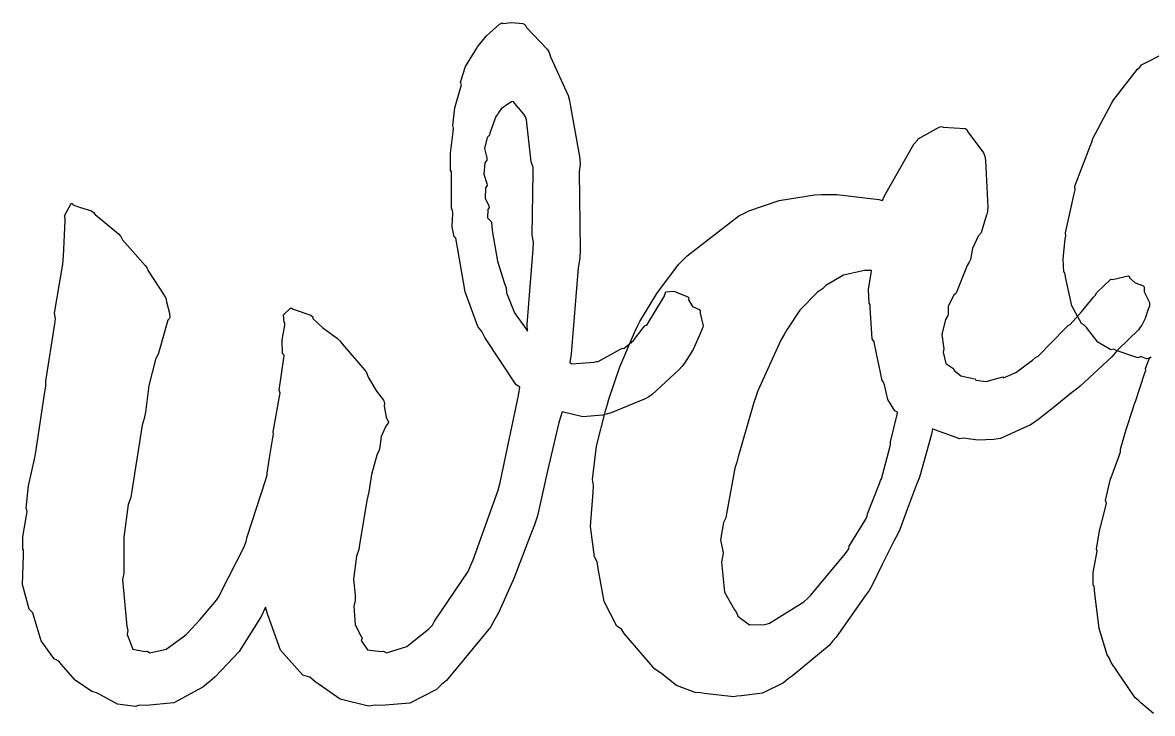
# Model space of a CAD drawing. Extents: x -0.3 to 61, y 0.3 to 14.1.
# Drawn here: x 30.25 to 45.98, y 0.43 to 10.05 of the extents above; entities that cross this region are included whole.
import ezdxf

# ---------------------------------------------------------------- set-up
doc = ezdxf.new("R2010")
doc.units = 0
doc.layers.get('0').update_dxf_attribs({"linetype": 'CONTINUOUS'})

msp = doc.modelspace()

# ---------------------------------------------------------------- linework, layer by layer
at = {"color": 0}
for p, q in [((36.7055, 9.86398), (36.8875, 10.028)), ((36.8875, 10.028), (36.9245, 10.0473)), ((36.9245, 10.0473), (36.9355, 10.039)), ((36.9355, 10.039), (37.0554, 10.05)), ((37.0554, 10.05), (37.2138, 10.039)), ((37.2138, 10.039), (37.2442, 10.0197)), ((37.2442, 10.0197), (37.2636, 9.97977)), ((37.2636, 9.97977), (37.5528, 9.67934)), ((36.5799, 9.71102), (36.7055, 9.86398)), ((36.4148, 9.43818), (36.5495, 9.65729)), ((36.5495, 9.65729), (36.5718, 9.69451)), ((36.5718, 9.69451), (36.5799, 9.71102)), ((37.5528, 9.67934), (37.5804, 9.63387)), ((37.5804, 9.63387), (37.5984, 9.57185)), ((45.8294, 9.46023), (46.1684, 9.63524)), ((37.5984, 9.57185), (37.8425, 9.03443)), ((45.8047, 9.42993), (45.8294, 9.46023)), ((36.3456, 9.22045), (36.4148, 9.43818)), ((45.4628, 9.00134), (45.7715, 9.39959)), ((45.7715, 9.39959), (45.8047, 9.42993)), ((36.2673, 8.86079), (36.3432, 9.135)), ((36.3432, 9.135), (36.3569, 9.18185)), ((36.3569, 9.18185), (36.3456, 9.22045)), ((37.8425, 9.03443), (37.8615, 8.96691)), ((45.4131, 8.93381), (45.441, 8.97791)), ((45.441, 8.97791), (45.4628, 9.00134)), ((36.237, 8.6155), (36.2673, 8.86079)), ((36.9094, 8.847), (36.8695, 8.78914)), ((37.0198, 8.92143), (36.9094, 8.847)), ((37.0568, 8.94486), (37.0198, 8.92143)), ((37.0762, 8.95174), (37.0568, 8.94486)), ((37.2262, 8.77535), (37.0762, 8.95174)), ((37.8615, 8.96691), (37.8781, 8.88009)), ((37.8781, 8.88009), (38.0048, 8.15661)), ((45.1499, 8.43636), (45.4131, 8.93381)), ((36.8378, 8.74367), (36.7538, 8.50939)), ((36.8582, 8.76847), (36.8378, 8.74367)), ((36.8695, 8.78914), (36.8582, 8.76847)), ((37.2498, 8.73538), (37.2262, 8.77535)), ((37.2622, 8.69403), (37.2498, 8.73538)), ((37.3295, 8.10839), (37.2622, 8.69403)), ((36.2052, 8.23239), (36.2409, 8.52869)), ((36.2465, 8.58104), (36.237, 8.6155)), ((36.2409, 8.52869), (36.2465, 8.58104)), ((36.7538, 8.50939), (36.7482, 8.48184)), ((42.7179, 8.43082), (43.0114, 8.59483)), ((43.0114, 8.59483), (43.0445, 8.60309)), ((43.0445, 8.60309), (43.065, 8.59208)), ((43.065, 8.59208), (43.3709, 8.57553)), ((43.3709, 8.57553), (43.3973, 8.55899)), ((43.3973, 8.55899), (43.4111, 8.52731)), ((43.4111, 8.52731), (43.6301, 8.23655)), ((36.7178, 8.44737), (36.6794, 8.29716)), ((36.7482, 8.48184), (36.7178, 8.44737)), ((42.2494, 7.63707), (42.6558, 8.3578)), ((42.6558, 8.3578), (42.7083, 8.41015)), ((42.7083, 8.41015), (42.7179, 8.43082)), ((45.1143, 8.32887), (45.1376, 8.3826)), ((45.1376, 8.3826), (45.1499, 8.43636)), ((36.2052, 7.99264), (36.2052, 8.23239)), ((36.6794, 8.29716), (36.7097, 8.16487)), ((43.6301, 8.23655), (43.6453, 8.18967)), ((43.6453, 8.18967), (43.6563, 8.12906)), ((44.9005, 7.77215), (45.1143, 8.32887)), ((36.6847, 8.09597), (36.6709, 7.94025)), ((36.7097, 8.13456), (36.6847, 8.09597)), ((36.7097, 8.16487), (36.7097, 8.13456)), ((37.3546, 8.03533), (37.3295, 8.10839)), ((37.3585, 7.96092), (37.3546, 8.03533)), ((38.0104, 8.07392), (37.9995, 7.96918)), ((38.0048, 8.15661), (38.0104, 8.07392)), ((43.6563, 8.12906), (43.6866, 7.47861)), ((36.219, 7.96918), (36.2052, 7.99264)), ((36.219, 7.8438), (36.219, 7.96918)), ((36.6709, 7.94025), (36.7122, 7.81071)), ((37.3433, 7.09002), (37.3585, 7.96092)), ((37.9995, 7.96918), (38.0104, 6.88605)), ((36.2176, 7.46485), (36.219, 7.8438)), ((36.6931, 7.74594), (36.6889, 7.60264)), ((36.715, 7.78178), (36.6931, 7.74594)), ((36.7122, 7.81071), (36.715, 7.78178)), ((44.891, 7.66604), (44.9061, 7.72114)), ((44.9061, 7.72114), (44.9005, 7.77215)), ((36.6889, 7.60264), (36.74, 7.49653)), ((40.3613, 7.42901), (40.7818, 7.57093)), ((40.7818, 7.57093), (41.275, 7.65224)), ((41.275, 7.65224), (41.3741, 7.655)), ((41.3741, 7.655), (41.5865, 7.655)), ((41.5865, 7.655), (42.1707, 7.5861)), ((42.1707, 7.5861), (42.2233, 7.5723)), ((42.2233, 7.5723), (42.2494, 7.63707)), ((44.771, 7.12308), (44.891, 7.66604)), ((30.8308, 7.35598), (30.9246, 7.52821)), ((30.9246, 7.52821), (30.9438, 7.52821)), ((30.9438, 7.52821), (30.948, 7.51032)), ((30.948, 7.51032), (31.0527, 7.4731)), ((31.0527, 7.4731), (31.2057, 7.42901)), ((31.2057, 7.42901), (31.236, 7.40696)), ((31.236, 7.40696), (31.2553, 7.37803)), ((36.2356, 7.43451), (36.2176, 7.46485)), ((36.2384, 7.39454), (36.2356, 7.43451)), ((36.7249, 7.44555), (36.7206, 7.33256)), ((36.7425, 7.4731), (36.7249, 7.44555)), ((36.74, 7.49653), (36.7425, 7.4731)), ((40.2195, 7.35598), (40.2992, 7.39592)), ((40.2992, 7.39592), (40.3613, 7.42901)), ((43.6866, 7.47861), (43.6785, 7.39041)), ((30.8143, 6.7951), (30.8405, 7.28984)), ((30.8391, 7.32427), (30.8308, 7.35598)), ((30.8405, 7.28984), (30.8391, 7.32427)), ((31.2553, 7.37803), (31.5819, 7.10653)), ((36.2299, 7.20439), (36.2384, 7.39454)), ((36.7206, 7.33256), (36.7728, 7.28017)), ((36.7728, 7.28017), (36.7757, 7.26916)), ((36.7757, 7.26916), (36.7866, 7.152)), ((39.5016, 6.80201), (40.2195, 7.35598)), ((43.67, 7.37112), (43.6065, 7.15338)), ((43.6785, 7.39041), (43.67, 7.37112)), ((31.5819, 7.10653), (31.6163, 7.07072)), ((36.2574, 7.06519), (36.2299, 7.20439)), ((36.7866, 7.152), (36.861, 6.72758)), ((37.3599, 6.99354), (37.3433, 7.09002)), ((43.5956, 7.12033), (43.5543, 7.07623)), ((43.6065, 7.15338), (43.5956, 7.12033)), ((44.7668, 7.03213), (44.7738, 7.08173)), ((44.7738, 7.08173), (44.771, 7.12308)), ((31.6163, 7.07072), (31.6384, 7.02525)), ((31.6384, 7.02525), (31.9526, 6.66831)), ((36.2797, 7.04868), (36.2574, 7.06519)), ((36.3015, 6.91638), (36.2797, 7.04868)), ((37.3574, 6.89434), (37.3599, 6.99354)), ((43.5543, 7.07623), (43.4742, 6.90397)), ((44.7379, 6.76067), (44.7668, 7.03213)), ((30.8115, 6.7455), (30.8143, 6.7951)), ((36.4077, 6.3004), (36.3015, 6.91638)), ((37.2745, 5.84288), (37.3574, 6.89434)), ((38.0048, 6.76755), (37.9843, 6.63526)), ((38.0104, 6.88605), (38.0048, 6.76755)), ((39.4451, 6.7455), (39.5016, 6.80201)), ((43.4742, 6.90397), (43.4453, 6.74963)), ((30.693, 6.00273), (30.8047, 6.68486)), ((30.8047, 6.68486), (30.8115, 6.7455)), ((31.9526, 6.66831), (31.9801, 6.62975)), ((31.9801, 6.62975), (31.9953, 6.59116)), ((36.861, 6.72758), (36.9577, 6.41615)), ((37.9843, 6.63526), (37.8837, 5.43638)), ((39.0797, 6.27835), (39.3816, 6.67935)), ((39.3816, 6.67935), (39.4451, 6.7455)), ((43.3998, 6.66694), (43.2622, 6.31832)), ((43.4301, 6.71241), (43.3998, 6.66694)), ((43.4453, 6.74963), (43.4301, 6.71241)), ((44.7492, 6.57324), (44.7379, 6.76067)), ((31.9953, 6.59116), (32.2227, 6.24388)), ((41.6789, 6.53327), (41.4348, 6.38584)), ((41.971, 6.59666), (41.6789, 6.53327)), ((42.0688, 6.59666), (41.971, 6.59666)), ((42.0289, 6.33345), (42.0659, 6.55807)), ((42.0659, 6.55807), (42.0688, 6.59666)), ((44.7629, 6.56361), (44.7492, 6.57324)), ((44.7738, 6.48367), (44.7629, 6.56361)), ((44.8592, 6.10609), (44.7738, 6.48367)), ((45.2011, 6.28661), (45.3954, 6.47128)), ((45.3954, 6.47128), (45.4036, 6.47541)), ((45.4036, 6.47541), (45.423, 6.46987)), ((45.423, 6.46987), (45.6406, 6.52089)), ((45.6406, 6.52089), (45.6629, 6.51397)), ((45.6629, 6.51397), (45.6614, 6.49471)), ((45.6614, 6.49471), (45.7426, 6.4244)), ((36.5855, 5.81533), (36.4077, 6.3004)), ((36.9577, 6.41615), (36.9796, 6.35413)), ((36.9796, 6.35413), (36.9852, 6.28523)), ((39.1859, 6.25217), (39.2053, 6.30178)), ((39.2053, 6.30178), (39.3114, 6.30865)), ((39.3114, 6.30865), (39.3277, 6.30453)), ((39.3277, 6.30453), (39.3375, 6.29765)), ((39.3375, 6.29765), (39.5097, 6.22875)), ((41.3854, 6.34312), (41.3149, 6.29348)), ((41.4348, 6.38584), (41.3854, 6.34312)), ((42.0342, 6.14056), (42.0289, 6.33345)), ((43.2622, 6.31832), (43.2484, 6.28248)), ((45.7426, 6.4244), (45.8541, 6.38447)), ((45.8541, 6.38447), (45.8668, 6.36517)), ((45.8668, 6.36517), (45.8668, 6.29902)), ((45.8668, 6.29902), (45.9384, 6.15019)), ((32.2227, 6.24388), (32.2392, 6.21083)), ((32.2392, 6.21083), (32.2489, 6.15844)), ((32.2489, 6.15844), (32.2902, 6.00273)), ((36.9852, 6.28523), (37.0953, 6.00826)), ((38.8415, 5.88423), (39.0797, 6.27835)), ((38.9378, 5.83738), (39.1693, 6.21083)), ((39.1693, 6.21083), (39.1901, 6.24939)), ((39.1901, 6.24939), (39.1859, 6.25217)), ((39.5097, 6.22875), (39.5263, 6.21633)), ((39.5263, 6.21633), (39.5206, 6.19016)), ((39.5206, 6.19016), (39.5746, 6.09505)), ((41.3149, 6.29348), (41.0711, 6.04407)), ((42.0522, 6.1171), (42.0342, 6.14056)), ((43.2082, 6.24801), (43.1341, 6.09505)), ((43.2484, 6.28248), (43.2082, 6.24801)), ((44.9943, 6.01927), (45.1612, 6.22459)), ((45.1612, 6.22459), (45.1887, 6.25493)), ((45.1887, 6.25493), (45.2011, 6.28661)), ((45.9384, 6.15019), (45.9384, 6.10059)), ((30.7068, 5.9297), (30.693, 6.00273)), ((32.2902, 6.00273), (32.2957, 5.94071)), ((33.8791, 5.97792), (33.9783, 6.073)), ((33.9783, 6.073), (33.9976, 6.073)), ((33.9976, 6.073), (34.0128, 6.05924)), ((34.0128, 6.05924), (34.2594, 5.9738)), ((37.0953, 6.00826), (37.2498, 5.79328)), ((39.5746, 6.09505), (39.6695, 6.05374)), ((39.6695, 6.05374), (39.6804, 6.03444)), ((39.6804, 6.03444), (39.6833, 6.0041)), ((39.6833, 6.0041), (39.7235, 5.82771)), ((41.0711, 6.04407), (40.8891, 5.76848)), ((42.0522, 6.07579), (42.0522, 6.1171)), ((42.0769, 5.64307), (42.0522, 6.07579)), ((43.138, 5.98622), (43.1327, 5.96829)), ((43.1341, 6.09505), (43.138, 5.98622)), ((44.8331, 5.84563), (44.9943, 6.01927)), ((44.9929, 5.85668), (44.8592, 6.10609)), ((45.9204, 6.05924), (45.8791, 5.92695)), ((45.9384, 6.10059), (45.9204, 6.05924)), ((30.569, 5.05601), (30.6958, 5.8553)), ((30.6958, 5.8553), (30.7068, 5.9297)), ((32.2709, 5.90628), (32.1565, 5.5094)), ((32.2888, 5.9242), (32.2709, 5.90628)), ((32.2957, 5.94071), (32.2888, 5.9242)), ((33.8612, 5.62515), (33.8983, 5.836)), ((33.8887, 5.87181), (33.8791, 5.97792)), ((33.8983, 5.86906), (33.8887, 5.87181)), ((33.8983, 5.836), (33.8983, 5.86906)), ((34.2594, 5.9738), (34.2897, 5.95175)), ((34.2897, 5.95175), (34.2897, 5.92695)), ((34.2897, 5.92695), (34.4275, 5.80016)), ((37.2773, 5.75331), (37.2745, 5.84288)), ((38.8112, 5.81946), (38.8415, 5.88423)), ((38.8895, 5.80016), (38.9146, 5.83046)), ((38.9146, 5.83046), (38.9378, 5.83738)), ((39.7235, 5.82771), (39.7192, 5.80842)), ((43.0996, 5.91591), (43.047, 5.70509)), ((43.1327, 5.96829), (43.0996, 5.91591)), ((44.7724, 5.79191), (44.8084, 5.83046)), ((44.8084, 5.83046), (44.8331, 5.84563)), ((45.0275, 5.84151), (44.9929, 5.85668)), ((45.0603, 5.80154), (45.0275, 5.84151)), ((45.8322, 5.83325), (45.8114, 5.80842)), ((45.8791, 5.92695), (45.8322, 5.83325)), ((34.4275, 5.80016), (34.6315, 5.65132)), ((36.6434, 5.74781), (36.5855, 5.81533)), ((36.6818, 5.66512), (36.6434, 5.74781)), ((37.1189, 5.00503), (36.6818, 5.66512)), ((37.2498, 5.79328), (37.2773, 5.75331)), ((38.5643, 5.25445), (38.7671, 5.73264)), ((38.7519, 5.61964), (38.8895, 5.80016)), ((38.7671, 5.73264), (38.8112, 5.81946)), ((39.6931, 5.73814), (39.587, 5.49561)), ((39.7192, 5.80842), (39.6931, 5.73814)), ((40.8506, 5.70371), (40.8065, 5.62652)), ((40.8891, 5.76848), (40.8506, 5.70371)), ((43.047, 5.70509), (43.0721, 5.53695)), ((44.3879, 5.40329), (44.7724, 5.79191)), ((45.2219, 5.59622), (45.0603, 5.80154)), ((45.7867, 5.76848), (45.5041, 5.49698)), ((45.8114, 5.80842), (45.7867, 5.76848)), ((32.1565, 5.5094), (32.14, 5.44463)), ((33.8653, 5.43913), (33.8612, 5.62515)), ((34.6315, 5.65132), (34.6645, 5.61552)), ((34.6645, 5.61552), (34.6976, 5.57417)), ((34.6976, 5.57417), (35.0063, 5.2131)), ((38.5657, 5.49561), (38.5946, 5.51628)), ((38.5946, 5.51628), (38.6182, 5.51078)), ((38.6182, 5.51078), (38.7519, 5.61964)), ((40.8065, 5.62652), (40.4855, 4.91822)), ((42.1072, 5.60447), (42.0769, 5.64307)), ((42.1157, 5.55075), (42.1072, 5.60447)), ((42.2176, 5.0643), (42.1157, 5.55075)), ((43.0721, 5.53695), (43.0773, 5.50527)), ((45.3993, 5.4901), (45.2219, 5.59622)), ((32.0986, 5.35919), (32.0036, 4.99262)), ((32.14, 5.44463), (32.0986, 5.35919)), ((33.8184, 4.93063), (33.8846, 5.37573)), ((33.8873, 5.41708), (33.8653, 5.43913)), ((33.8846, 5.37573), (33.8873, 5.41708)), ((37.8837, 5.43638), (37.8672, 5.31234)), ((38.2626, 5.32751), (38.5657, 5.49561)), ((39.587, 5.49561), (39.4656, 5.30684)), ((43.0773, 5.50527), (43.0678, 5.45842)), ((43.0678, 5.45842), (43.1038, 5.30271)), ((44.3096, 5.34818), (44.3509, 5.38399)), ((44.3509, 5.38399), (44.3879, 5.40329)), ((45.4159, 5.39228), (44.9735, 4.98711)), ((45.441, 5.49973), (45.3993, 5.4901)), ((45.4642, 5.45564), (45.4159, 5.39228)), ((45.4766, 5.48323), (45.441, 5.49973)), ((45.5041, 5.49698), (45.4642, 5.45564)), ((45.7757, 5.37849), (45.4766, 5.48323)), ((45.81, 5.39503), (45.7757, 5.37849)), ((45.8308, 5.39503), (45.81, 5.39503)), ((45.8971, 5.36607), (45.8308, 5.39503)), ((45.8833, 5.2324), (45.9437, 5.38949)), ((45.9521, 5.37986), (45.8971, 5.36607)), ((45.9437, 5.38949), (45.9645, 5.38949)), ((45.9645, 5.38949), (45.9521, 5.37986)), ((35.0063, 5.2131), (35.0339, 5.17454)), ((37.8672, 5.31234), (37.8933, 5.29579)), ((37.8933, 5.29579), (38.2048, 5.32059)), ((38.2048, 5.32059), (38.2365, 5.32888)), ((38.2365, 5.32888), (38.2626, 5.32751)), ((38.4115, 4.8066), (38.5643, 5.25445)), ((39.3845, 5.21451), (39.0137, 4.86724)), ((39.4324, 5.26274), (39.3845, 5.21451)), ((39.4656, 5.30684), (39.4324, 5.26274)), ((43.1038, 5.30271), (43.2015, 5.23656)), ((43.2015, 5.23656), (43.2209, 5.21864)), ((43.2209, 5.21864), (43.2153, 5.2076)), ((43.2153, 5.2076), (43.3105, 5.12907)), ((44.0792, 5.17454), (44.3096, 5.34818)), ((45.8763, 5.17179), (45.8872, 5.2021)), ((45.8872, 5.2021), (45.8833, 5.2324)), ((30.569, 4.98711), (30.569, 5.05601)), ((35.0339, 5.17454), (35.0587, 5.10977)), ((35.0587, 5.10977), (35.1758, 4.91684)), ((42.2342, 5.04225), (42.2176, 5.0643)), ((42.248, 5.00366), (42.2342, 5.04225)), ((43.3105, 5.12907), (43.4827, 5.09185)), ((43.4827, 5.09185), (43.513, 5.08635)), ((43.513, 5.08635), (43.5197, 5.06705)), ((43.5197, 5.06705), (43.6672, 5.05051)), ((43.6672, 5.05051), (43.8644, 5.10565)), ((43.8644, 5.10565), (43.899, 5.1139)), ((43.899, 5.1139), (43.9057, 5.10286)), ((43.9057, 5.10286), (44.0792, 5.17454)), ((45.7412, 4.757), (45.8763, 5.17179)), ((30.4367, 4.09829), (30.5566, 4.90583)), ((30.5566, 4.90583), (30.569, 4.98711)), ((32.0036, 4.99262), (31.9581, 4.62333)), ((33.8322, 4.88791), (33.8184, 4.93063)), ((33.8253, 4.84106), (33.8322, 4.88791)), ((35.1758, 4.91684), (35.2723, 4.78868)), ((37.1725, 4.97057), (37.1189, 5.00503)), ((37.1546, 4.85757), (37.1725, 4.97057)), ((40.4855, 4.91822), (40.4594, 4.83828)), ((42.2949, 4.80109), (42.248, 5.00366)), ((44.8539, 4.89066), (44.5975, 4.68394)), ((44.9241, 4.94302), (44.8539, 4.89066)), ((44.9735, 4.98711), (44.9241, 4.94302)), ((33.7358, 4.3477), (33.8253, 4.84106)), ((35.2723, 4.78868), (35.2873, 4.75562)), ((35.2873, 4.75562), (35.2806, 4.7074)), ((36.915, 3.73309), (37.1546, 4.85757)), ((38.366, 4.63984), (38.3921, 4.73357)), ((38.3921, 4.73357), (38.4115, 4.8066)), ((38.9184, 4.80935), (38.4433, 4.61229)), ((38.9696, 4.83828), (38.9184, 4.80935)), ((39.0137, 4.86724), (38.9696, 4.83828)), ((40.4301, 4.75975), (40.211, 4.00184)), ((40.4594, 4.83828), (40.4301, 4.75975)), ((42.3926, 4.64263), (42.2949, 4.80109)), ((45.7122, 4.67981), (45.7274, 4.72803)), ((45.7274, 4.72803), (45.7412, 4.757)), ((31.9581, 4.62333), (31.9416, 4.53513)), ((35.2806, 4.7074), (35.3109, 4.55306)), ((37.7624, 4.62883), (37.7127, 4.48)), ((37.8146, 4.61366), (37.7624, 4.62883)), ((38.0488, 4.55994), (37.8146, 4.61366)), ((38.3205, 4.58061), (38.0488, 4.55994)), ((38.2379, 4.14789), (38.366, 4.63984)), ((38.3907, 4.60128), (38.3205, 4.58061)), ((38.4433, 4.61229), (38.3907, 4.60128)), ((42.3319, 4.20853), (42.4258, 4.58886)), ((42.4325, 4.62333), (42.3926, 4.64263)), ((42.4258, 4.58886), (42.4325, 4.62333)), ((44.5975, 4.68394), (44.384, 4.51446)), ((45.6131, 4.38079), (45.7122, 4.67981)), ((31.914, 4.44419), (31.7679, 3.52915)), ((31.9416, 4.53513), (31.914, 4.44419)), ((35.3039, 4.42902), (35.2378, 4.28293)), ((35.337, 4.46899), (35.3039, 4.42902)), ((35.3109, 4.55306), (35.3427, 4.48412)), ((35.3427, 4.48412), (35.337, 4.46899)), ((37.7127, 4.48), (37.5543, 3.80615)), ((44.2831, 4.44694), (43.8672, 4.25813)), ((44.3343, 4.48), (44.2831, 4.44694)), ((44.384, 4.51446), (44.3343, 4.48)), ((33.6834, 3.98942), (33.7302, 4.2678)), ((33.7302, 4.2678), (33.7385, 4.31465)), ((33.7385, 4.31465), (33.7358, 4.3477)), ((35.2378, 4.28293), (35.2227, 4.13964)), ((42.9052, 4.31878), (42.7496, 3.76619)), ((42.9175, 4.3918), (42.9052, 4.31878)), ((42.9507, 4.37526), (42.9175, 4.3918)), ((43.2964, 4.25401), (42.9507, 4.37526)), ((43.3419, 4.25951), (43.2964, 4.25401)), ((43.3807, 4.25676), (43.3419, 4.25951)), ((43.5515, 4.23196), (43.3807, 4.25676)), ((43.8326, 4.25401), (43.7705, 4.24159)), ((43.8672, 4.25813), (43.8326, 4.25401)), ((45.5373, 4.10792), (45.6131, 4.38079)), ((30.4257, 4.04453), (30.4367, 4.09829)), ((35.2103, 4.09416), (35.18, 4.02248)), ((35.2227, 4.13964), (35.2103, 4.09416)), ((38.1854, 3.68349), (38.2379, 4.14789)), ((42.2092, 3.69316), (42.3238, 4.13135)), ((42.3238, 4.13135), (42.3333, 4.17131)), ((42.3333, 4.17131), (42.3319, 4.20853)), ((43.7705, 4.24159), (43.5515, 4.23196)), ((45.5344, 4.07211), (45.5373, 4.10792)), ((30.3306, 3.59943), (30.4133, 3.97013)), ((30.4133, 3.97013), (30.4257, 4.04453)), ((33.6517, 3.77169), (33.6834, 3.98942)), ((35.18, 4.02248), (35.1069, 3.75652)), ((40.211, 4.00184), (40.1948, 3.92878)), ((45.3912, 3.67799), (45.5164, 4.01285)), ((45.5164, 4.01285), (45.5344, 4.07211)), ((37.5543, 3.80615), (37.4153, 3.17913)), ((40.1669, 3.84471), (40.0484, 3.20945)), ((40.1948, 3.92878), (40.1669, 3.84471)), ((33.3761, 2.88561), (33.6283, 3.6697)), ((33.6283, 3.6697), (33.6503, 3.75239)), ((33.6503, 3.75239), (33.6517, 3.77169)), ((35.1069, 3.75652), (35.0683, 3.51537)), ((36.8681, 3.53466), (36.897, 3.64215)), ((36.897, 3.64215), (36.915, 3.73309)), ((38.1991, 3.60355), (38.1854, 3.68349)), ((42.0123, 3.20532), (42.1816, 3.62839)), ((42.1816, 3.62839), (42.1954, 3.6697)), ((42.1954, 3.6697), (42.2092, 3.69316)), ((42.7302, 3.70279), (42.6942, 3.61597)), ((42.7496, 3.76619), (42.7302, 3.70279)), ((45.3277, 3.39135), (45.3912, 3.67799)), ((30.2962, 3.28524), (30.3306, 3.59943)), ((31.7679, 3.52915), (31.7541, 3.43269)), ((35.0683, 3.51537), (35.0559, 3.45474)), ((36.522, 2.56453), (36.8681, 3.53466)), ((38.1564, 3.03168), (38.1924, 3.50986)), ((38.1924, 3.50986), (38.1991, 3.60355)), ((42.6942, 3.61597), (42.5718, 3.28249)), ((31.7183, 3.33623), (31.6549, 2.8801)), ((31.7541, 3.43269), (31.7183, 3.33623)), ((35.0394, 3.39273), (34.9374, 2.77537)), ((35.0559, 3.45474), (35.0394, 3.39273)), ((45.3415, 3.35552), (45.3277, 3.39135)), ((45.3277, 3.29627), (45.3415, 3.35552)), ((30.2479, 2.88699), (30.3017, 3.18189)), ((30.31, 3.23977), (30.2962, 3.28524)), ((30.3017, 3.18189), (30.31, 3.23977)), ((37.4153, 3.17913), (37.3765, 3.05235)), ((40.0403, 3.15157), (40.0057, 3.08681)), ((40.0484, 3.20945), (40.0403, 3.15157)), ((41.9887, 3.13366), (42.0081, 3.17362)), ((42.0081, 3.17362), (42.0123, 3.20532)), ((42.5718, 3.28249), (42.4614, 2.98759)), ((45.2423, 2.96829), (45.3277, 3.29627)), ((37.3765, 3.05235), (37.3158, 2.89939)), ((38.2104, 2.60863), (38.1564, 3.03168)), ((40.0057, 3.08681), (39.9658, 2.84565)), ((41.7558, 2.75608), (41.9887, 3.13366)), ((30.2521, 2.70647), (30.2479, 2.88699)), ((31.6549, 2.8801), (31.6577, 2.45566)), ((33.3582, 2.82084), (33.3761, 2.88561)), ((37.3158, 2.89939), (37.0886, 2.30546)), ((39.9658, 2.84565), (39.999, 2.6858)), ((42.3845, 2.83738), (42.2176, 2.49976)), ((42.4325, 2.92006), (42.3845, 2.83738)), ((42.4614, 2.98759), (42.4325, 2.92006)), ((45.2011, 2.71336), (45.2423, 2.96829)), ((30.2603, 2.70509), (30.2521, 2.70647)), ((30.2576, 2.62516), (30.2603, 2.70509)), ((33.0095, 2.11116), (33.3306, 2.74919)), ((33.3306, 2.74919), (33.3582, 2.82084)), ((34.9291, 2.7106), (34.8974, 2.61827)), ((34.9374, 2.77537), (34.9291, 2.7106)), ((39.999, 2.6858), (40.0018, 2.66099)), ((41.7079, 2.65548), (41.7544, 2.72162)), ((41.7544, 2.72162), (41.7558, 2.75608)), ((45.2092, 2.68855), (45.2011, 2.71336)), ((45.2011, 2.63756), (45.2092, 2.68855)), ((30.2466, 2.22278), (30.2576, 2.62516)), ((34.8974, 2.61827), (34.8561, 2.29719)), ((36.4892, 2.49011), (36.522, 2.56453)), ((38.2489, 2.53972), (38.2104, 2.60863)), ((38.264, 2.44602), (38.2489, 2.53972)), ((40.0018, 2.66099), (39.981, 2.53559)), ((39.981, 2.53559), (40.0209, 2.11391)), ((41.2228, 2.07532), (41.7079, 2.65548)), ((45.157, 2.38814), (45.2011, 2.63756)), ((31.6549, 2.37436), (31.637, 2.29443)), ((31.6577, 2.45566), (31.6549, 2.37436)), ((35.9847, 1.7129), (36.4504, 2.40605)), ((36.4504, 2.40605), (36.4892, 2.49011)), ((38.3466, 1.98713), (38.264, 2.44602)), ((42.2176, 2.49976), (42.073, 2.20211)), ((45.1556, 2.21313), (45.157, 2.38814)), ((30.3375, 1.87965), (30.2466, 2.22278)), ((31.637, 2.29443), (31.6976, 1.63849)), ((34.8561, 2.29719), (34.8795, 2.07395)), ((37.0886, 2.30546), (36.8734, 1.8259)), ((45.1707, 2.19797), (45.1556, 2.21313)), ((32.9475, 2.00642), (32.9833, 2.06017)), ((32.9833, 2.06017), (33.0095, 2.11116)), ((34.8795, 2.07395), (34.8795, 1.99953)), ((40.0209, 2.11391), (40.1602, 1.87138)), ((41.1759, 2.02709), (41.2228, 2.07532)), ((41.982, 2.06292), (41.5756, 1.48966)), ((42.0356, 2.13734), (41.982, 2.06292)), ((42.073, 2.20211), (42.0356, 2.13734)), ((45.1764, 2.096), (45.1707, 2.19797)), ((45.2395, 1.60955), (45.1764, 2.096)), ((32.7201, 1.73633), (32.9475, 2.00642)), ((33.6283, 1.90583), (33.5704, 1.77629)), ((33.66, 1.8011), (33.6283, 1.90583)), ((34.8795, 1.99953), (34.8616, 1.91961)), ((34.8616, 1.91961), (34.8768, 1.66329)), ((38.5216, 1.64124), (38.3466, 1.98713)), ((40.6467, 1.68396), (41.1261, 1.98024)), ((41.1261, 1.98024), (41.1759, 2.02709)), ((30.3871, 1.82866), (30.3375, 1.87965)), ((30.4092, 1.76389), (30.3871, 1.82866)), ((30.5043, 1.43867), (30.4092, 1.76389)), ((32.5382, 1.54202), (32.7201, 1.73633)), ((33.5704, 1.77629), (33.2645, 1.28984)), ((33.8405, 1.30638), (33.66, 1.8011)), ((36.8734, 1.8259), (36.8198, 1.72944)), ((40.1602, 1.87138), (40.1891, 1.83417)), ((40.1891, 1.83417), (40.2086, 1.78318)), ((40.2086, 1.78318), (40.3698, 1.66191)), ((31.6976, 1.63849), (31.71, 1.58612)), ((31.71, 1.58612), (31.7032, 1.52411)), ((34.8768, 1.66329), (34.9581, 1.50895)), ((35.5974, 1.3615), (35.9033, 1.60404)), ((35.9033, 1.60404), (35.9544, 1.65778)), ((35.9544, 1.65778), (35.9847, 1.7129)), ((36.7605, 1.62884), (36.1502, 0.886079)), ((36.8198, 1.72944), (36.7605, 1.62884)), ((38.5851, 1.60266), (38.5216, 1.64124)), ((38.6235, 1.54065), (38.5851, 1.60266)), ((40.3698, 1.66191), (40.5765, 1.66467)), ((40.5765, 1.66467), (40.6192, 1.67432)), ((40.6192, 1.67432), (40.6467, 1.68396)), ((45.3499, 1.24299), (45.2395, 1.60955)), ((30.6848, 1.18649), (30.5043, 1.43867)), ((31.7032, 1.52411), (31.7831, 1.3243)), ((32.2461, 1.32292), (32.4845, 1.49242)), ((32.4845, 1.49242), (32.5258, 1.52549)), ((32.5258, 1.52549), (32.5382, 1.54202)), ((34.9581, 1.50895), (34.9732, 1.47588)), ((34.9732, 1.47588), (34.9636, 1.4428)), ((34.9636, 1.4428), (35.0504, 1.31051)), ((39.0493, 1.04455), (38.6235, 1.54065)), ((41.5286, 1.43729), (41.4775, 1.3739)), ((41.5756, 1.48966), (41.5286, 1.43729)), ((31.7831, 1.3243), (31.9471, 1.29122)), ((31.9471, 1.29122), (31.9801, 1.29398)), ((31.9801, 1.29398), (32.0173, 1.27055)), ((32.0173, 1.27055), (32.2461, 1.32292)), ((33.2645, 1.28984), (32.9296, 0.938445)), ((34.1492, 0.960494), (33.8405, 1.30638)), ((35.0504, 1.31051), (35.2351, 1.29122)), ((35.2351, 1.29122), (35.2709, 1.29398)), ((35.2709, 1.29398), (35.3123, 1.27193)), ((35.3123, 1.27193), (35.5974, 1.3615)), ((41.4775, 1.3739), (40.9663, 0.94947)), ((30.7509, 1.15617), (30.6848, 1.18649)), ((30.7895, 1.10932), (30.7509, 1.15617)), ((30.9783, 0.891589), (30.7895, 1.10932)), ((45.3803, 1.20027), (45.3499, 1.24299)), ((45.4078, 1.13688), (45.3803, 1.20027)), ((45.7383, 0.644924), (45.4078, 1.13688)), ((34.2456, 0.930176), (34.1492, 0.960494)), ((39.1033, 1.01286), (39.0493, 1.04455)), ((39.1502, 0.977029), (39.1033, 1.01286)), ((39.3527, 0.817178), (39.1502, 0.977029)), ((40.9663, 0.94947), (40.9113, 0.913638)), ((31.2126, 0.733118), (30.9783, 0.891589)), ((32.7574, 0.790995), (32.3536, 0.574643)), ((32.8566, 0.875055), (32.7574, 0.790995)), ((32.9296, 0.938445), (32.8566, 0.875055)), ((34.3173, 0.8723), (34.2456, 0.930176)), ((34.6687, 0.624251), (34.3173, 0.8723)), ((36.0811, 0.830957), (36.0109, 0.757922)), ((36.1502, 0.886079), (36.0811, 0.830957)), ((39.6117, 0.719335), (39.3527, 0.817178)), ((40.845, 0.853006), (40.55, 0.706935)), ((40.9113, 0.913638), (40.845, 0.853006)), ((31.2746, 0.7152), (31.2126, 0.733118)), ((31.3242, 0.690397), (31.2746, 0.7152)), ((31.5667, 0.558105), (31.3242, 0.690397)), ((36.0109, 0.757922), (35.6401, 0.569129)), ((39.6875, 0.7152), (39.6117, 0.719335)), ((39.7372, 0.7028), (39.6875, 0.7152)), ((40.1493, 0.655948), (39.7372, 0.7028)), ((40.1948, 0.665593), (40.1493, 0.655948)), ((40.2579, 0.672483), (40.1948, 0.665593)), ((40.55, 0.706935), (40.2579, 0.672483)), ((45.7824, 0.610471), (45.7383, 0.644924)), ((31.8203, 0.522277), (31.5667, 0.558105)), ((31.8754, 0.544326), (31.8203, 0.522277)), ((31.9664, 0.538812), (31.8754, 0.544326)), ((32.3536, 0.574643), (31.9664, 0.538812)), ((35.0628, 0.526411), (34.6687, 0.624251)), ((35.1551, 0.544326), (35.0628, 0.526411)), ((35.2406, 0.538812), (35.1551, 0.544326)), ((35.6401, 0.569129), (35.2406, 0.538812)), ((45.8212, 0.576019), (45.7824, 0.610471)), ((45.9962, 0.427193), (45.8212, 0.576019))]:
    msp.add_line(p, q, dxfattribs=at)

doc.saveas('drawing.dxf')
